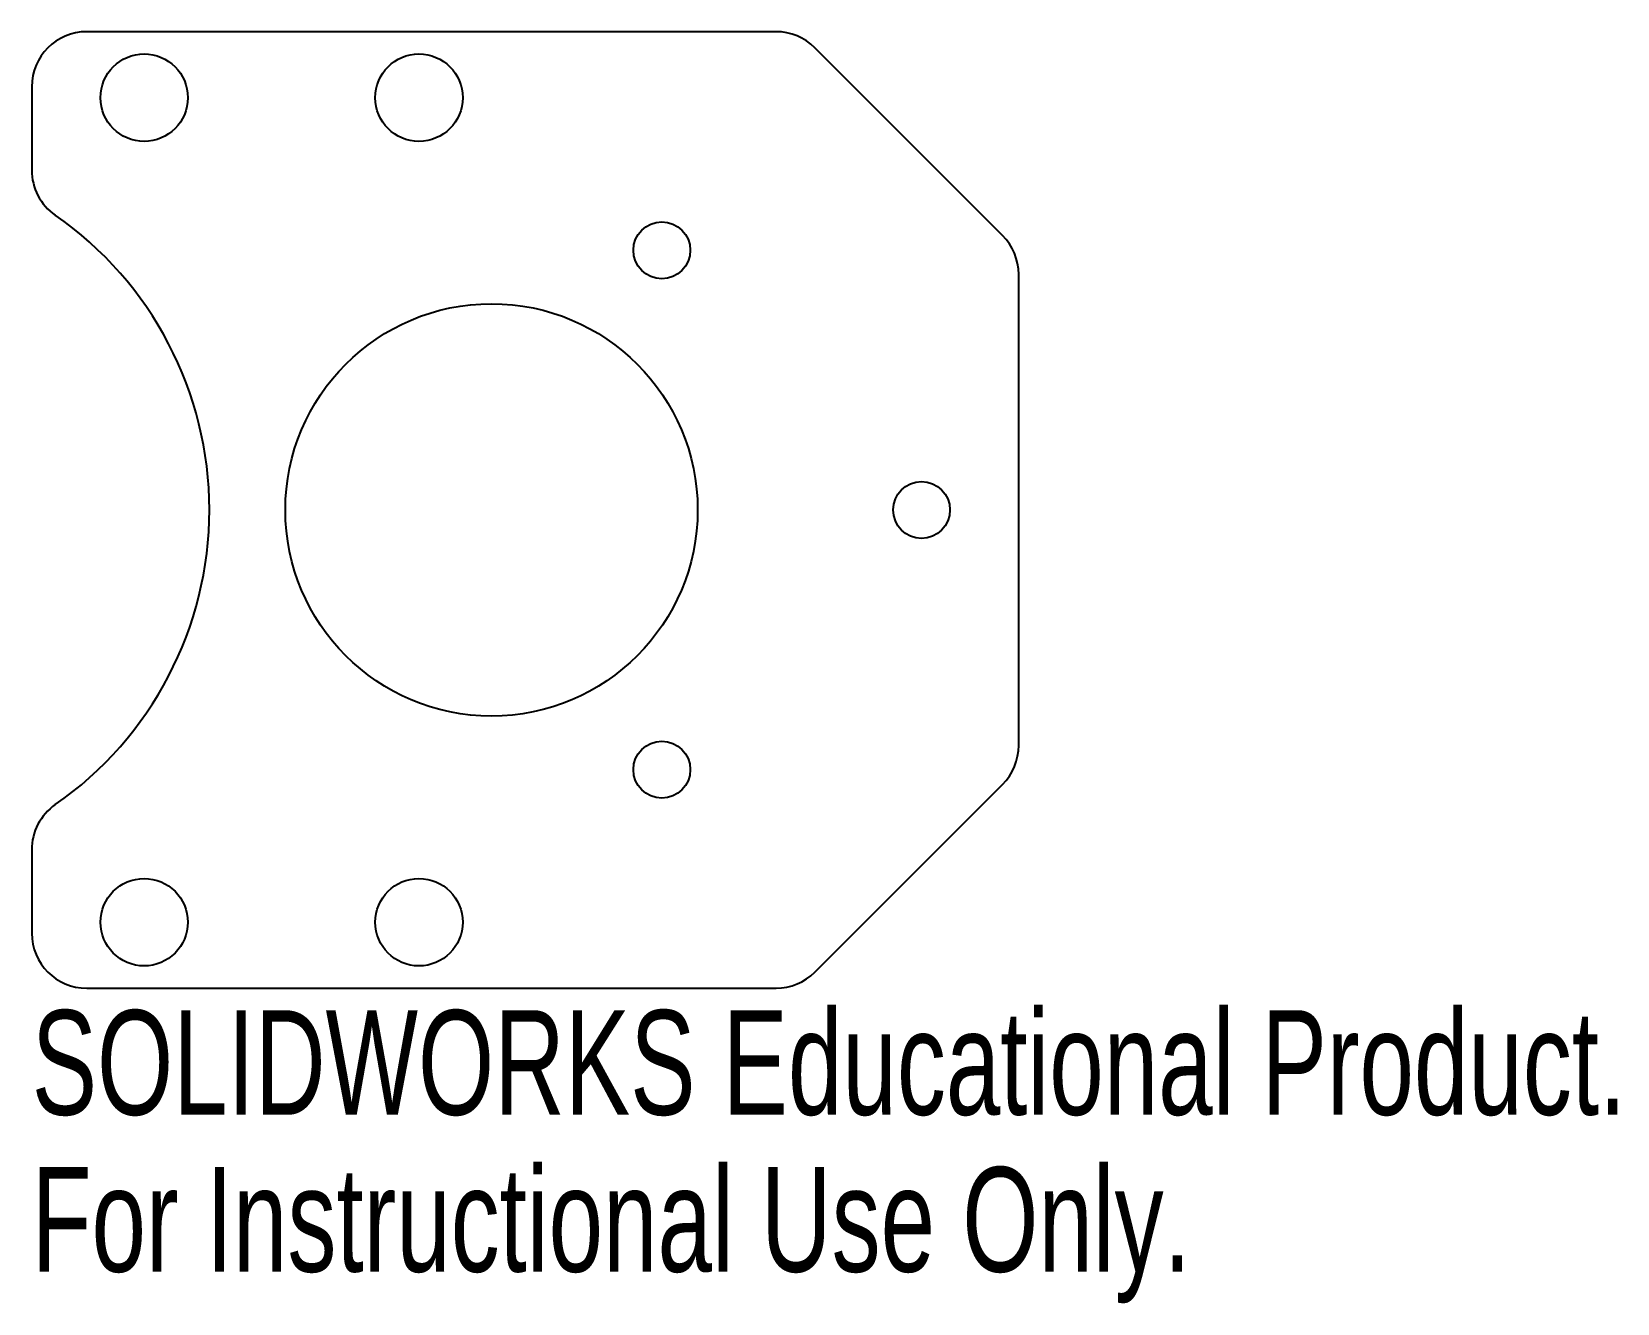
# Model space of a CAD drawing. Header units: inches. Extents: x -0.77 to 2.12, y -1.44 to 0.87.
import ezdxf

# ---------------------------------------------------------------- set-up
doc = ezdxf.new("R2010")
doc.units = ezdxf.units.IN
doc.header["$MEASUREMENT"] = 0
doc.styles.add('SLDTEXTSTYLE0', font='TXT', dxfattribs={"width": 0.7})

msp = doc.modelspace()

# ---------------------------------------------------------------- linework, layer by layer
at = {"color": 7, "linetype": 'Continuous', "lineweight": 25}
for p, q in [((0.5863, 0.87), (-0.6678, 0.87)), ((0.9984, 0.4993), (0.657, 0.8407)), ((-0.7678, 0.77), (-0.7678, 0.6182)), ((1.0277, -0.4286), (1.0277, 0.4286)), ((0.657, -0.8407), (0.9984, -0.4993)), ((-0.7678, -0.6182), (-0.7678, -0.77)), ((-0.6678, -0.87), (0.5863, -0.87))]:
    msp.add_line(p, q, dxfattribs=at)
for centre, radius in [((-0.5633, 0.75), 0.0795), ((-0.0633, 0.75), 0.0795), ((0.3785, 0.4724), 0.0517), ((0.0686, 0), 0.375), ((0.851, 0), 0.0517), ((0.3785, -0.4724), 0.0517), ((-0.5633, -0.75), 0.0795), ((-0.0633, -0.75), 0.0795)]:
    msp.add_circle(centre, radius, dxfattribs=at)
for centre, radius, start, end in [((-0.6678, 0.77), 0.1, 90, 180), ((0.5863, 0.77), 0.1, 45, 90), ((-0.6678, 0.6182), 0.1, 180, 235.1793), ((-1.0978, 0), 0.6531, 304.8207, 55.1793), ((0.9277, 0.4286), 0.1, 0, 45), ((0.9277, -0.4286), 0.1, 315, 0), ((-0.6678, -0.6182), 0.1, 124.8207, 180), ((-0.6678, -0.77), 0.1, 180, 270), ((0.5863, -0.77), 0.1, 270, 315)]:
    msp.add_arc(centre, radius, start, end, dxfattribs=at)

# ---------------------------------------------------------------- texts
at = {"color": 7, "linetype": 'Continuous', "char_height": 0.1903, "attachment_point": 1, "style": 'SLDTEXTSTYLE0'}
for s, insert in [('SOLIDWORKS Educational Product.', (-0.7678, -0.9101)), ('For Instructional Use Only.', (-0.7678, -1.1956))]:
    msp.add_mtext(s, dxfattribs=dict(at, insert=insert))

doc.saveas('drawing.dxf')
